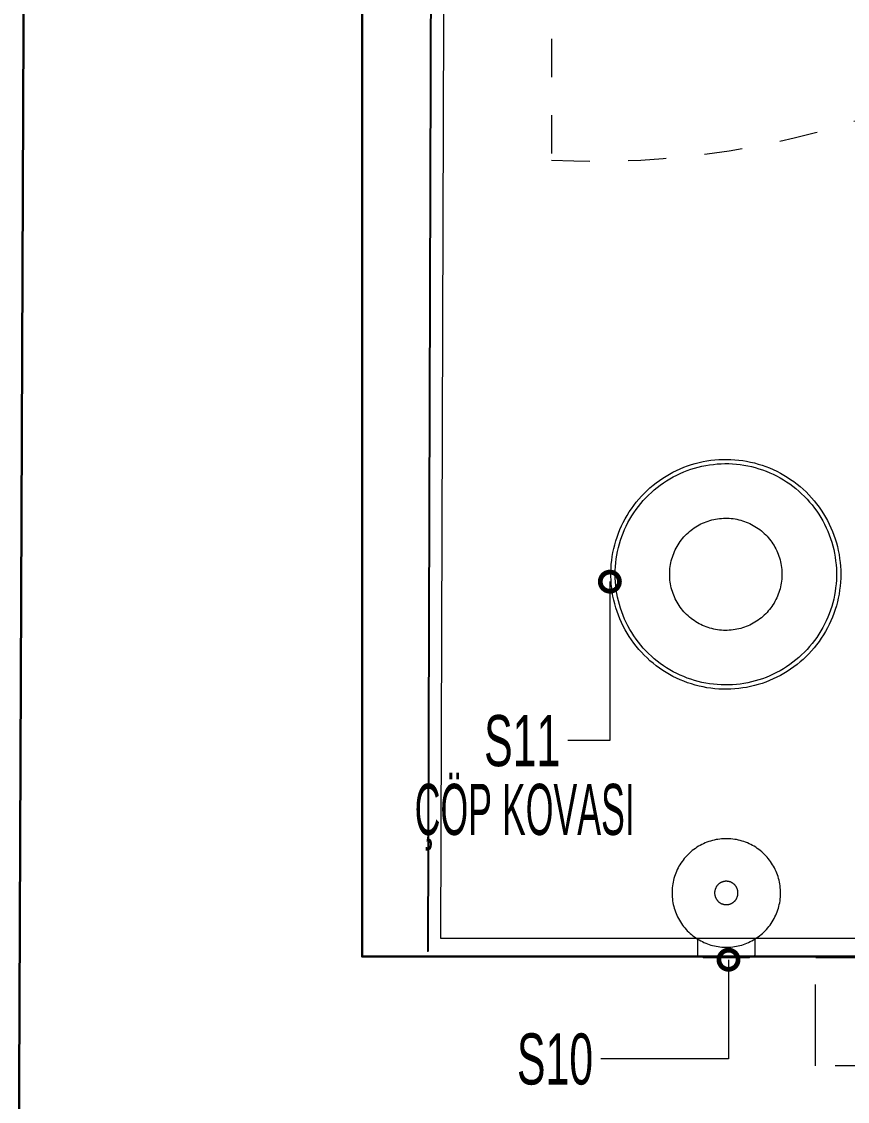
# Model space of a CAD drawing. Header units: centimetres. Extents: x 5488 to 20269, y -31398 to -19684.
# Drawn here: x 18736.6 to 18801.3, y -23208.1 to -23123.5 of the extents above; entities that cross this region are included whole.
import ezdxf
from ezdxf import colors
from ezdxf.entities.mleader import LeaderData, LeaderLine
from ezdxf.math import Vec2, Vec3

# ---------------------------------------------------------------- set-up
doc = ezdxf.new("R2010")
doc.units = ezdxf.units.CM
doc.linetypes.add('2202_Autoban_Istinye Park_Food Hall_Yerlesim_Plan_Altlik$0$2202_Autoban_Istinye Park_Food Hall_PLAN_altlik_20220517$0$2202_Autoban_Istinye Park_Food Hall_PLAN_altlik_20220506$0$HIDDEN', pattern=[9.525, 6.35, -3.175])
doc.linetypes.add('XKITLINE02', pattern=[4, 2, -2])
for name, color, linetype, lineweight in [('xxx_Auto_Duvar_Duvar Plan Kesit', 7, 'Continuous', 30), ('xxx_Auto_Kaplama_Ahşap', 34, 'Continuous', 0), ('xxx_Auto_Kaplama_Seramik', 182, 'Continuous', 13), ('xxx_Auto_Konstruksiyon_Metal', 141, 'Continuous', 0), ('xxx_Auto_SIGN_GENERAL', 51, 'Continuous', 0), ('xxx_Auto_Tefris_Tefris', 32, 'Continuous', 15)]:
    doc.layers.add(name, color=color, linetype=linetype, lineweight=lineweight)
doc.styles.add('AUTOBAN', font='')
doc.styles.add('ROMANS', font='romans')
doc.styles.get('AUTOBAN').set_extended_font_data('Helvetica Normal Tr')

# ---------------------------------------------------------------- blocks, each defined once
blk = doc.blocks.new('A$Cd4c68676')
blk.add_lwpolyline([(128.038, -143.518), (133.718, -143.518), (128.038, -143.518), (127.634, -272.389), (127.634, -272.389)])
at = {"layer": 'xxx_Auto_Kaplama_Ahşap', "color": 8, "linetype": 'XKITLINE02', "ltscale": 1.5, "true_color": 0x808080}
blk.add_lwpolyline([(137.313, -140.953), (137.313, -210.453, 0.443945), (207.209, -140.953)], format="xyb", dxfattribs=at)
at = {"layer": 'xxx_Auto_Kaplama_Seramik'}
for points in [[(129.034, -143.517), (128.637, -271.389)], [(128.637, -271.389), (230.908, -271.387)]]:
    blk.add_lwpolyline(points, dxfattribs=at)
blk = doc.blocks.new('_DotSmall')
at = {"color": 0, "linetype": 'ByBlock', "const_width": 0.5}
blk.add_lwpolyline([(-0.0625, 0, 1), (0.0625, 0, 1)], format="xyb", close=True, dxfattribs=at)
blk = doc.blocks.new('x2202_Autoban_Istinye Park_Food Hall_PLAN_altlik_20220517$0$2202_Autoban_Istinye Park_Food Hall_PLAN_altlik_20220506$0$S11_plan')
for p, q in [((-1.79, 0), (1.79, 0)), ((1.79, 0), (1.792, 0)), ((-2.25, -0.19), (-2.249, -0.185)), ((-2.25, -0.195), (-2.25, -0.19)), ((-2.25, -0.2), (-2.25, -0.195)), ((-2.25, -1.444), (-2.25, -0.2)), ((-2.249, -0.18), (-2.248, -0.175)), ((-2.249, -0.185), (-2.249, -0.18)), ((-2.248, -0.175), (-2.247, -0.169)), ((-2.247, -0.169), (-2.246, -0.164)), ((-2.246, -0.164), (-2.244, -0.16)), ((-2.244, -0.16), (-2.243, -0.155)), ((-2.243, -0.155), (-2.241, -0.15)), ((-2.241, -0.15), (-2.24, -0.145)), ((-2.24, -0.145), (-2.238, -0.14)), ((-2.238, -0.14), (-2.235, -0.136)), ((-2.235, -0.136), (-2.233, -0.131)), ((-2.233, -0.131), (-2.231, -0.126)), ((-2.231, -0.126), (-2.228, -0.122)), ((-2.228, -0.122), (-2.225, -0.118)), ((-2.225, -0.118), (-2.223, -0.113)), ((-2.223, -0.113), (-2.22, -0.109)), ((-2.22, -0.109), (-2.216, -0.105)), ((-2.216, -0.105), (-2.213, -0.101)), ((-2.213, -0.101), (-2.21, -0.098)), ((-2.21, -0.098), (-2.206, -0.094)), ((-2.206, -0.094), (-2.202, -0.09)), ((-2.202, -0.09), (-2.199, -0.087)), ((-2.199, -0.087), (-2.195, -0.084)), ((-2.195, -0.084), (-2.191, -0.08)), ((-2.191, -0.08), (-2.187, -0.077)), ((-2.187, -0.077), (-2.182, -0.075)), ((-2.182, -0.075), (-2.178, -0.072)), ((-2.178, -0.072), (-2.174, -0.069)), ((-2.174, -0.069), (-2.169, -0.067)), ((-2.169, -0.067), (-2.164, -0.065)), ((-2.164, -0.065), (-2.16, -0.062)), ((-2.16, -0.062), (-2.155, -0.06)), ((-2.155, -0.06), (-2.15, -0.059)), ((-2.15, -0.059), (-2.145, -0.057)), ((-2.145, -0.057), (-2.14, -0.056)), ((-2.14, -0.056), (-2.136, -0.054)), ((-2.136, -0.054), (-2.131, -0.053)), ((-2.131, -0.053), (-2.125, -0.052)), ((-2.125, -0.052), (-2.12, -0.051)), ((-2.12, -0.051), (-2.115, -0.051)), ((-2.115, -0.051), (-2.11, -0.05)), ((-2.11, -0.05), (-2.105, -0.05)), ((-2.105, -0.05), (-2.1, -0.05)), ((-2.1, -0.05), (2.1, -0.05)), ((-1.84, -0.042), (-1.839, -0.041)), ((-1.84, -0.044), (-1.84, -0.042)), ((-1.84, -0.046), (-1.84, -0.044)), ((-1.84, -0.047), (-1.84, -0.046)), ((-1.84, -0.049), (-1.84, -0.047)), ((-1.84, -0.05), (-1.84, -0.049)), ((-1.839, -0.037), (-1.838, -0.036)), ((-1.839, -0.039), (-1.839, -0.037)), ((-1.839, -0.041), (-1.839, -0.039)), ((-1.838, -0.034), (-1.837, -0.032)), ((-1.838, -0.036), (-1.838, -0.034)), ((-1.837, -0.032), (-1.836, -0.031)), ((-1.836, -0.029), (-1.835, -0.028)), ((-1.836, -0.031), (-1.836, -0.029)), ((-1.835, -0.028), (-1.834, -0.026)), ((-1.834, -0.026), (-1.833, -0.024)), ((-1.833, -0.024), (-1.832, -0.023)), ((-1.832, -0.022), (-1.831, -0.02)), ((-1.832, -0.023), (-1.832, -0.022)), ((-1.831, -0.02), (-1.829, -0.019)), ((-1.829, -0.019), (-1.828, -0.017)), ((-1.828, -0.017), (-1.827, -0.016)), ((-1.827, -0.016), (-1.826, -0.015)), ((-1.826, -0.015), (-1.825, -0.014)), ((-1.825, -0.014), (-1.824, -0.013)), ((-1.824, -0.013), (-1.822, -0.011)), ((-1.822, -0.011), (-1.821, -0.01)), ((-1.821, -0.01), (-1.819, -0.009)), ((-1.819, -0.009), (-1.818, -0.008)), ((-1.818, -0.008), (-1.817, -0.007)), ((-1.817, -0.007), (-1.815, -0.007)), ((-1.815, -0.007), (-1.814, -0.006)), ((-1.814, -0.006), (-1.812, -0.005)), ((-1.812, -0.005), (-1.811, -0.004)), ((-1.811, -0.004), (-1.809, -0.004)), ((-1.809, -0.004), (-1.807, -0.003)), ((-1.807, -0.003), (-1.806, -0.002)), ((-1.806, -0.002), (-1.804, -0.002)), ((-1.804, -0.002), (-1.802, -0.001)), ((-1.802, -0.001), (-1.801, -0.001)), ((-1.801, -0.001), (-1.799, -0.001)), ((-1.799, -0.001), (-1.797, 0)), ((-1.797, 0), (-1.796, 0)), ((-1.796, 0), (-1.794, 0)), ((-1.794, 0), (-1.792, 0)), ((-1.792, 0), (-1.79, 0)), ((-0.645, -0.849), (-0.503, -0.83)), ((-0.503, -0.83), (-0.359, -0.815)), ((-0.359, -0.815), (-0.216, -0.805)), ((-0.216, -0.805), (-0.072, -0.801)), ((-0.072, -0.801), (0.072, -0.801)), ((0.072, -0.801), (0.216, -0.805)), ((0.216, -0.805), (0.359, -0.815)), ((0.359, -0.815), (0.503, -0.83)), ((0.503, -0.83), (0.645, -0.849)), ((1.792, 0), (1.794, 0)), ((1.794, 0), (1.796, 0)), ((1.796, 0), (1.797, 0)), ((1.797, 0), (1.799, -0.001)), ((1.799, -0.001), (1.801, -0.001)), ((1.801, -0.001), (1.802, -0.001)), ((1.802, -0.001), (1.804, -0.002)), ((1.804, -0.002), (1.806, -0.002)), ((1.806, -0.002), (1.807, -0.003)), ((1.807, -0.003), (1.809, -0.004)), ((1.809, -0.004), (1.811, -0.004)), ((1.811, -0.004), (1.812, -0.005)), ((1.812, -0.005), (1.814, -0.006)), ((1.814, -0.006), (1.815, -0.007)), ((1.815, -0.007), (1.817, -0.007)), ((1.817, -0.007), (1.818, -0.008)), ((1.818, -0.008), (1.819, -0.009)), ((1.819, -0.009), (1.821, -0.01)), ((1.821, -0.01), (1.822, -0.011)), ((1.822, -0.011), (1.824, -0.013)), ((1.824, -0.013), (1.825, -0.014)), ((1.825, -0.014), (1.826, -0.015)), ((1.826, -0.015), (1.827, -0.016)), ((1.827, -0.016), (1.828, -0.017)), ((1.828, -0.017), (1.829, -0.019)), ((1.829, -0.019), (1.831, -0.02)), ((1.831, -0.02), (1.832, -0.022)), ((1.832, -0.022), (1.832, -0.023)), ((1.832, -0.023), (1.833, -0.024)), ((1.833, -0.024), (1.834, -0.026)), ((1.834, -0.026), (1.835, -0.028)), ((1.835, -0.028), (1.836, -0.029)), ((1.836, -0.029), (1.836, -0.031)), ((1.836, -0.031), (1.837, -0.032)), ((1.837, -0.032), (1.838, -0.034)), ((1.838, -0.034), (1.838, -0.036)), ((1.838, -0.036), (1.839, -0.037)), ((1.839, -0.037), (1.839, -0.039)), ((1.839, -0.039), (1.839, -0.041)), ((1.839, -0.041), (1.84, -0.042)), ((1.84, -0.042), (1.84, -0.044)), ((1.84, -0.044), (1.84, -0.046)), ((1.84, -0.046), (1.84, -0.047)), ((1.84, -0.047), (1.84, -0.049)), ((1.84, -0.049), (1.84, -0.05)), ((2.1, -0.05), (2.105, -0.05)), ((2.105, -0.05), (2.11, -0.05)), ((2.11, -0.05), (2.115, -0.051)), ((2.115, -0.051), (2.12, -0.051)), ((2.12, -0.051), (2.125, -0.052)), ((2.125, -0.052), (2.131, -0.053)), ((2.131, -0.053), (2.136, -0.054)), ((2.136, -0.054), (2.14, -0.056)), ((2.14, -0.056), (2.145, -0.057)), ((2.145, -0.057), (2.15, -0.059)), ((2.15, -0.059), (2.155, -0.06)), ((2.155, -0.06), (2.16, -0.062)), ((2.16, -0.062), (2.164, -0.065)), ((2.164, -0.065), (2.169, -0.067)), ((2.169, -0.067), (2.174, -0.069)), ((2.174, -0.069), (2.178, -0.072)), ((2.178, -0.072), (2.182, -0.075)), ((2.182, -0.075), (2.187, -0.077)), ((2.187, -0.077), (2.191, -0.08)), ((2.191, -0.08), (2.195, -0.084)), ((2.195, -0.084), (2.199, -0.087)), ((2.199, -0.087), (2.202, -0.09)), ((2.202, -0.09), (2.206, -0.094)), ((2.206, -0.094), (2.21, -0.098)), ((2.21, -0.098), (2.213, -0.101)), ((2.213, -0.101), (2.216, -0.105)), ((2.216, -0.105), (2.22, -0.109)), ((2.22, -0.109), (2.223, -0.113)), ((2.223, -0.113), (2.225, -0.118)), ((2.225, -0.118), (2.228, -0.122)), ((2.228, -0.122), (2.231, -0.126)), ((2.231, -0.126), (2.233, -0.131)), ((2.233, -0.131), (2.235, -0.136)), ((2.235, -0.136), (2.238, -0.14)), ((2.238, -0.14), (2.24, -0.145)), ((2.24, -0.145), (2.241, -0.15)), ((2.241, -0.15), (2.243, -0.155)), ((2.243, -0.155), (2.244, -0.16)), ((2.244, -0.16), (2.246, -0.164)), ((2.246, -0.164), (2.247, -0.169)), ((2.247, -0.169), (2.248, -0.175)), ((2.248, -0.175), (2.249, -0.18)), ((2.249, -0.18), (2.249, -0.185)), ((2.249, -0.185), (2.25, -0.19)), ((2.25, -0.19), (2.25, -0.195)), ((2.25, -0.195), (2.25, -0.2)), ((2.25, -0.2), (2.25, -1.444)), ((-2.612, -1.698), (-2.494, -1.609)), ((-2.494, -1.609), (-2.374, -1.525)), ((-2.374, -1.525), (-2.25, -1.444)), ((-2.25, -1.444), (-2.13, -1.372)), ((-2.13, -1.372), (-2.004, -1.302)), ((-2.004, -1.302), (-1.876, -1.237)), ((-1.876, -1.237), (-1.746, -1.175)), ((-1.746, -1.175), (-1.614, -1.118)), ((-1.614, -1.118), (-1.48, -1.066)), ((-1.48, -1.066), (-1.344, -1.018)), ((-1.344, -1.018), (-1.207, -0.975)), ((-1.207, -0.975), (-1.068, -0.936)), ((-1.068, -0.936), (-0.928, -0.903)), ((-0.928, -0.903), (-0.787, -0.874)), ((-0.787, -0.874), (-0.645, -0.849)), ((0.645, -0.849), (0.787, -0.874)), ((0.787, -0.874), (0.928, -0.903)), ((0.928, -0.903), (1.068, -0.936)), ((1.068, -0.936), (1.207, -0.975)), ((1.207, -0.975), (1.344, -1.018)), ((1.344, -1.018), (1.48, -1.066)), ((1.48, -1.066), (1.614, -1.118)), ((1.614, -1.118), (1.746, -1.175)), ((1.746, -1.175), (1.876, -1.237)), ((1.876, -1.237), (2.004, -1.302)), ((2.004, -1.302), (2.13, -1.372)), ((2.13, -1.372), (2.169, -1.397)), ((2.169, -1.397), (2.209, -1.421)), ((2.209, -1.421), (2.25, -1.444)), ((2.25, -1.444), (2.374, -1.525)), ((2.374, -1.525), (2.494, -1.609)), ((2.494, -1.609), (2.612, -1.698)), ((-3.431, -2.541), (-3.342, -2.424)), ((-3.342, -2.424), (-3.248, -2.31)), ((-3.248, -2.31), (-3.152, -2.199)), ((-3.152, -2.199), (-3.051, -2.091)), ((-3.051, -2.091), (-2.946, -1.987)), ((-2.946, -1.987), (-2.838, -1.887)), ((-2.838, -1.887), (-2.727, -1.79)), ((-2.727, -1.79), (-2.612, -1.698)), ((2.612, -1.698), (2.727, -1.79)), ((2.727, -1.79), (2.838, -1.887)), ((2.838, -1.887), (2.946, -1.987)), ((2.946, -1.987), (3.051, -2.091)), ((3.051, -2.091), (3.152, -2.199)), ((3.152, -2.199), (3.248, -2.31)), ((3.248, -2.31), (3.342, -2.424)), ((3.342, -2.424), (3.431, -2.541)), ((-3.933, -3.44), (-3.875, -3.304)), ((-3.875, -3.304), (-3.812, -3.171)), ((-3.812, -3.171), (-3.745, -3.04)), ((-3.745, -3.04), (-3.673, -2.911)), ((-3.673, -2.911), (-3.596, -2.785)), ((-3.596, -2.785), (-3.516, -2.662)), ((-3.516, -2.662), (-3.431, -2.541)), ((3.431, -2.541), (3.516, -2.662)), ((3.516, -2.662), (3.596, -2.785)), ((3.596, -2.785), (3.673, -2.911)), ((3.673, -2.911), (3.745, -3.04)), ((3.745, -3.04), (3.812, -3.171)), ((3.812, -3.171), (3.875, -3.304)), ((3.875, -3.304), (3.933, -3.44)), ((-4.181, -4.287), (-4.152, -4.142)), ((-4.152, -4.142), (-4.118, -3.999)), ((-4.118, -3.999), (-4.079, -3.857)), ((-4.079, -3.857), (-4.035, -3.716)), ((-4.035, -3.716), (-3.987, -3.577)), ((-3.987, -3.577), (-3.933, -3.44)), ((-0.42, -4.237), (-0.392, -4.223)), ((-0.392, -4.223), (-0.363, -4.21)), ((-0.363, -4.21), (-0.334, -4.198)), ((-0.334, -4.198), (-0.304, -4.187)), ((-0.304, -4.187), (-0.274, -4.177)), ((-0.274, -4.177), (-0.243, -4.168)), ((-0.243, -4.168), (-0.212, -4.16)), ((-0.212, -4.16), (-0.181, -4.153)), ((-0.181, -4.153), (-0.15, -4.147)), ((-0.15, -4.147), (-0.119, -4.143)), ((-0.119, -4.143), (-0.087, -4.139)), ((-0.087, -4.139), (-0.056, -4.137)), ((-0.056, -4.137), (-0.024, -4.135)), ((-0.024, -4.135), (0.008, -4.135)), ((0.008, -4.135), (0.04, -4.136)), ((0.04, -4.136), (0.071, -4.138)), ((0.071, -4.138), (0.103, -4.141)), ((0.103, -4.141), (0.135, -4.145)), ((0.135, -4.145), (0.166, -4.15)), ((0.166, -4.15), (0.197, -4.156)), ((0.197, -4.156), (0.228, -4.164)), ((0.228, -4.164), (0.258, -4.172)), ((0.258, -4.172), (0.289, -4.182)), ((0.289, -4.182), (0.319, -4.192)), ((0.319, -4.192), (0.348, -4.204)), ((0.348, -4.204), (0.377, -4.216)), ((0.377, -4.216), (0.406, -4.23)), ((3.933, -3.44), (3.987, -3.577)), ((3.987, -3.577), (4.035, -3.716)), ((4.035, -3.716), (4.079, -3.857)), ((4.079, -3.857), (4.118, -3.999)), ((4.118, -3.999), (4.152, -4.142)), ((4.152, -4.142), (4.181, -4.287)), ((-4.25, -5.02), (-4.246, -4.872)), ((-4.248, -5.167), (-4.25, -5.02)), ((-4.246, -4.872), (-4.238, -4.725)), ((-4.238, -4.725), (-4.224, -4.578)), ((-4.224, -4.578), (-4.205, -4.432)), ((-4.205, -4.432), (-4.181, -4.287)), ((-0.915, -5.034), (-0.914, -5.002)), ((-0.915, -5.066), (-0.915, -5.034)), ((-0.914, -5.098), (-0.915, -5.066)), ((-0.914, -5.002), (-0.912, -4.971)), ((-0.912, -4.971), (-0.908, -4.939)), ((-0.908, -4.939), (-0.904, -4.908)), ((-0.904, -4.908), (-0.898, -4.876)), ((-0.898, -4.876), (-0.892, -4.845)), ((-0.892, -4.845), (-0.884, -4.814)), ((-0.884, -4.814), (-0.875, -4.784)), ((-0.875, -4.784), (-0.866, -4.754)), ((-0.866, -4.754), (-0.855, -4.724)), ((-0.855, -4.724), (-0.843, -4.694)), ((-0.843, -4.694), (-0.83, -4.665)), ((-0.83, -4.665), (-0.816, -4.637)), ((-0.816, -4.637), (-0.802, -4.609)), ((-0.802, -4.609), (-0.786, -4.581)), ((-0.786, -4.581), (-0.769, -4.554)), ((-0.769, -4.554), (-0.751, -4.528)), ((-0.751, -4.528), (-0.733, -4.502)), ((-0.733, -4.502), (-0.713, -4.477)), ((-0.713, -4.477), (-0.693, -4.452)), ((-0.693, -4.452), (-0.672, -4.429)), ((-0.672, -4.429), (-0.65, -4.406)), ((-0.65, -4.406), (-0.627, -4.384)), ((-0.627, -4.384), (-0.604, -4.362)), ((-0.604, -4.362), (-0.579, -4.342)), ((-0.579, -4.342), (-0.554, -4.322)), ((-0.554, -4.322), (-0.529, -4.303)), ((-0.529, -4.303), (-0.503, -4.285)), ((-0.503, -4.285), (-0.476, -4.268)), ((-0.476, -4.268), (-0.448, -4.252)), ((-0.448, -4.252), (-0.42, -4.237)), ((0.406, -4.23), (0.434, -4.245)), ((0.434, -4.245), (0.462, -4.26)), ((0.462, -4.26), (0.489, -4.277)), ((0.489, -4.277), (0.516, -4.294)), ((0.516, -4.294), (0.542, -4.313)), ((0.542, -4.313), (0.567, -4.332)), ((0.567, -4.332), (0.592, -4.352)), ((0.592, -4.352), (0.615, -4.373)), ((0.615, -4.373), (0.639, -4.395)), ((0.639, -4.395), (0.661, -4.417)), ((0.661, -4.417), (0.682, -4.441)), ((0.682, -4.441), (0.703, -4.465)), ((0.703, -4.465), (0.723, -4.489)), ((0.723, -4.489), (0.742, -4.515)), ((0.742, -4.515), (0.76, -4.541)), ((0.76, -4.541), (0.777, -4.568)), ((0.777, -4.568), (0.794, -4.595)), ((0.794, -4.595), (0.809, -4.623)), ((0.809, -4.623), (0.823, -4.651)), ((0.823, -4.651), (0.837, -4.68)), ((0.837, -4.68), (0.849, -4.709)), ((0.849, -4.709), (0.86, -4.739)), ((0.86, -4.739), (0.871, -4.769)), ((0.871, -4.769), (0.88, -4.799)), ((0.88, -4.799), (0.888, -4.83)), ((0.888, -4.83), (0.895, -4.861)), ((0.895, -4.861), (0.901, -4.892)), ((0.901, -4.892), (0.906, -4.923)), ((0.906, -4.923), (0.91, -4.955)), ((0.91, -4.955), (0.913, -4.987)), ((0.913, -4.987), (0.914, -5.018)), ((0.914, -5.018), (0.915, -5.05)), ((0.915, -5.05), (0.914, -5.082)), ((4.181, -4.287), (4.205, -4.432)), ((4.205, -4.432), (4.224, -4.578)), ((4.224, -4.578), (4.238, -4.725)), ((4.238, -4.725), (4.246, -4.872)), ((4.246, -4.872), (4.25, -5.02)), ((4.25, -5.02), (4.248, -5.167)), ((-4.242, -5.314), (-4.248, -5.167)), ((-4.23, -5.461), (-4.242, -5.314)), ((-4.213, -5.608), (-4.23, -5.461)), ((-4.191, -5.753), (-4.213, -5.608)), ((-4.165, -5.898), (-4.191, -5.753)), ((-4.133, -6.042), (-4.165, -5.898)), ((-0.912, -5.129), (-0.914, -5.098)), ((-0.908, -5.161), (-0.912, -5.129)), ((-0.904, -5.192), (-0.908, -5.161)), ((-0.898, -5.224), (-0.904, -5.192)), ((-0.892, -5.255), (-0.898, -5.224)), ((-0.884, -5.286), (-0.892, -5.255)), ((-0.875, -5.316), (-0.884, -5.286)), ((-0.866, -5.346), (-0.875, -5.316)), ((-0.855, -5.376), (-0.866, -5.346)), ((-0.843, -5.406), (-0.855, -5.376)), ((-0.83, -5.435), (-0.843, -5.406)), ((-0.816, -5.463), (-0.83, -5.435)), ((-0.802, -5.491), (-0.816, -5.463)), ((-0.786, -5.519), (-0.802, -5.491)), ((-0.769, -5.546), (-0.786, -5.519)), ((-0.751, -5.572), (-0.769, -5.546)), ((-0.733, -5.598), (-0.751, -5.572)), ((-0.713, -5.623), (-0.733, -5.598)), ((-0.693, -5.648), (-0.713, -5.623)), ((-0.672, -5.671), (-0.693, -5.648)), ((-0.65, -5.694), (-0.672, -5.671)), ((-0.627, -5.716), (-0.65, -5.694)), ((-0.604, -5.738), (-0.627, -5.716)), ((-0.579, -5.758), (-0.604, -5.738)), ((-0.554, -5.778), (-0.579, -5.758)), ((-0.529, -5.797), (-0.554, -5.778)), ((-0.503, -5.815), (-0.529, -5.797)), ((-0.476, -5.832), (-0.503, -5.815)), ((-0.448, -5.848), (-0.476, -5.832)), ((-0.42, -5.863), (-0.448, -5.848)), ((-0.392, -5.877), (-0.42, -5.863)), ((-0.363, -5.89), (-0.392, -5.877)), ((-0.334, -5.902), (-0.363, -5.89)), ((-0.304, -5.913), (-0.334, -5.902)), ((-0.274, -5.923), (-0.304, -5.913)), ((0.319, -5.908), (0.289, -5.918)), ((0.348, -5.896), (0.319, -5.908)), ((0.377, -5.884), (0.348, -5.896)), ((0.406, -5.87), (0.377, -5.884)), ((0.434, -5.855), (0.406, -5.87)), ((0.462, -5.84), (0.434, -5.855)), ((0.489, -5.823), (0.462, -5.84)), ((0.516, -5.806), (0.489, -5.823)), ((0.542, -5.787), (0.516, -5.806)), ((0.567, -5.768), (0.542, -5.787)), ((0.592, -5.748), (0.567, -5.768)), ((0.615, -5.727), (0.592, -5.748)), ((0.639, -5.705), (0.615, -5.727)), ((0.661, -5.683), (0.639, -5.705)), ((0.682, -5.659), (0.661, -5.683)), ((0.703, -5.635), (0.682, -5.659)), ((0.723, -5.611), (0.703, -5.635)), ((0.742, -5.585), (0.723, -5.611)), ((0.76, -5.559), (0.742, -5.585)), ((0.777, -5.532), (0.76, -5.559)), ((0.794, -5.505), (0.777, -5.532)), ((0.809, -5.477), (0.794, -5.505)), ((0.823, -5.449), (0.809, -5.477)), ((0.837, -5.42), (0.823, -5.449)), ((0.849, -5.391), (0.837, -5.42)), ((0.86, -5.361), (0.849, -5.391)), ((0.871, -5.331), (0.86, -5.361)), ((0.88, -5.301), (0.871, -5.331)), ((0.888, -5.27), (0.88, -5.301)), ((0.895, -5.239), (0.888, -5.27)), ((0.901, -5.208), (0.895, -5.239)), ((0.906, -5.177), (0.901, -5.208)), ((0.91, -5.145), (0.906, -5.177)), ((0.913, -5.113), (0.91, -5.145)), ((0.914, -5.082), (0.913, -5.113)), ((4.165, -5.898), (4.133, -6.042)), ((4.191, -5.753), (4.165, -5.898)), ((4.213, -5.608), (4.191, -5.753)), ((4.23, -5.461), (4.213, -5.608)), ((4.242, -5.314), (4.23, -5.461)), ((4.248, -5.167), (4.242, -5.314)), ((-4.096, -6.185), (-4.133, -6.042)), ((-4.054, -6.326), (-4.096, -6.185)), ((-4.007, -6.466), (-4.054, -6.326)), ((-3.956, -6.604), (-4.007, -6.466)), ((-3.899, -6.74), (-3.956, -6.604)), ((-3.838, -6.874), (-3.899, -6.74)), ((-0.243, -5.932), (-0.274, -5.923)), ((-0.212, -5.94), (-0.243, -5.932)), ((-0.181, -5.947), (-0.212, -5.94)), ((-0.15, -5.953), (-0.181, -5.947)), ((-0.119, -5.957), (-0.15, -5.953)), ((-0.087, -5.961), (-0.119, -5.957)), ((-0.056, -5.963), (-0.087, -5.961)), ((-0.024, -5.965), (-0.056, -5.963)), ((0.008, -5.965), (-0.024, -5.965)), ((0.04, -5.964), (0.008, -5.965)), ((0.071, -5.962), (0.04, -5.964)), ((0.103, -5.959), (0.071, -5.962)), ((0.135, -5.955), (0.103, -5.959)), ((0.166, -5.95), (0.135, -5.955)), ((0.197, -5.944), (0.166, -5.95)), ((0.228, -5.936), (0.197, -5.944)), ((0.258, -5.928), (0.228, -5.936)), ((0.289, -5.918), (0.258, -5.928)), ((3.899, -6.74), (3.838, -6.874)), ((3.956, -6.604), (3.899, -6.74)), ((4.007, -6.466), (3.956, -6.604)), ((4.054, -6.326), (4.007, -6.466)), ((4.096, -6.185), (4.054, -6.326)), ((4.133, -6.042), (4.096, -6.185)), ((-3.773, -7.006), (-3.838, -6.874)), ((-3.703, -7.136), (-3.773, -7.006)), ((-3.628, -7.263), (-3.703, -7.136)), ((-3.549, -7.388), (-3.628, -7.263)), ((-3.466, -7.509), (-3.549, -7.388)), ((-3.379, -7.628), (-3.466, -7.509)), ((3.466, -7.509), (3.379, -7.628)), ((3.549, -7.388), (3.466, -7.509)), ((3.628, -7.263), (3.549, -7.388)), ((3.703, -7.136), (3.628, -7.263)), ((3.773, -7.006), (3.703, -7.136)), ((3.838, -6.874), (3.773, -7.006)), ((-3.287, -7.744), (-3.379, -7.628)), ((-3.192, -7.856), (-3.287, -7.744)), ((-3.093, -7.965), (-3.192, -7.856)), ((-2.99, -8.07), (-3.093, -7.965)), ((-2.883, -8.172), (-2.99, -8.07)), ((-2.773, -8.27), (-2.883, -8.172)), ((-2.66, -8.365), (-2.773, -8.27)), ((-2.543, -8.455), (-2.66, -8.365)), ((2.66, -8.365), (2.543, -8.455)), ((2.773, -8.27), (2.66, -8.365)), ((2.883, -8.172), (2.773, -8.27)), ((2.99, -8.07), (2.883, -8.172)), ((3.093, -7.965), (2.99, -8.07)), ((3.192, -7.856), (3.093, -7.965)), ((3.287, -7.744), (3.192, -7.856)), ((3.379, -7.628), (3.287, -7.744)), ((-2.424, -8.541), (-2.543, -8.455)), ((-2.301, -8.623), (-2.424, -8.541)), ((-2.176, -8.701), (-2.301, -8.623)), ((-2.048, -8.774), (-2.176, -8.701)), ((-1.918, -8.843), (-2.048, -8.774)), ((-1.785, -8.907), (-1.918, -8.843)), ((-1.65, -8.966), (-1.785, -8.907)), ((-1.514, -9.021), (-1.65, -8.966)), ((-1.375, -9.071), (-1.514, -9.021)), ((-1.235, -9.117), (-1.375, -9.071)), ((-1.093, -9.157), (-1.235, -9.117)), ((-0.95, -9.192), (-1.093, -9.157)), ((-0.806, -9.223), (-0.95, -9.192)), ((-0.661, -9.248), (-0.806, -9.223)), ((-0.515, -9.269), (-0.661, -9.248)), ((-0.368, -9.284), (-0.515, -9.269)), ((-0.221, -9.294), (-0.368, -9.284)), ((-0.074, -9.299), (-0.221, -9.294)), ((0.074, -9.299), (-0.074, -9.299)), ((0.221, -9.294), (0.074, -9.299)), ((0.368, -9.284), (0.221, -9.294)), ((0.515, -9.269), (0.368, -9.284)), ((0.661, -9.248), (0.515, -9.269)), ((0.806, -9.223), (0.661, -9.248)), ((0.95, -9.192), (0.806, -9.223)), ((1.093, -9.157), (0.95, -9.192)), ((1.235, -9.117), (1.093, -9.157)), ((1.375, -9.071), (1.235, -9.117)), ((1.514, -9.021), (1.375, -9.071)), ((1.65, -8.966), (1.514, -9.021)), ((1.785, -8.907), (1.65, -8.966)), ((1.918, -8.843), (1.785, -8.907)), ((2.048, -8.774), (1.918, -8.843)), ((2.176, -8.701), (2.048, -8.774)), ((2.301, -8.623), (2.176, -8.701)), ((2.424, -8.541), (2.301, -8.623)), ((2.543, -8.455), (2.424, -8.541))]:
    blk.add_line(p, q)
blk = doc.blocks.new('x2202_Autoban_Istinye Park_Food Hall_PLAN_altlik_20220517$0$2202_Autoban_Istinye Park_Food Hall_PLAN_altlik_20220506$0$S12_plan')
for p, q in [((-2.766, 8.526), (-3.062, 8.425)), ((-2.467, 8.617), (-2.766, 8.526)), ((-2.165, 8.697), (-2.467, 8.617)), ((-1.861, 8.767), (-2.165, 8.697)), ((-1.644, 8.469), (-1.939, 8.407)), ((-1.554, 8.827), (-1.861, 8.767)), ((-1.348, 8.521), (-1.644, 8.469)), ((-1.246, 8.875), (-1.554, 8.827)), ((-1.05, 8.562), (-1.348, 8.521)), ((-0.936, 8.913), (-1.246, 8.875)), ((-0.751, 8.594), (-1.05, 8.562)), ((-0.624, 8.94), (-0.936, 8.913)), ((-0.451, 8.615), (-0.751, 8.594)), ((-0.312, 8.956), (-0.624, 8.94)), ((-0.15, 8.625), (-0.451, 8.615)), ((0, 8.962), (-0.312, 8.956)), ((0.15, 8.625), (-0.15, 8.625)), ((0.312, 8.956), (0, 8.962)), ((0.451, 8.615), (0.15, 8.625)), ((0.624, 8.94), (0.312, 8.956)), ((0.751, 8.594), (0.451, 8.615)), ((0.936, 8.913), (0.624, 8.94)), ((1.05, 8.562), (0.751, 8.594)), ((1.246, 8.875), (0.936, 8.913)), ((1.348, 8.521), (1.05, 8.562)), ((1.554, 8.827), (1.246, 8.875)), ((1.644, 8.469), (1.348, 8.521)), ((1.861, 8.767), (1.554, 8.827)), ((1.939, 8.407), (1.644, 8.469)), ((2.165, 8.697), (1.861, 8.767)), ((2.467, 8.617), (2.165, 8.697)), ((2.766, 8.526), (2.467, 8.617)), ((3.062, 8.425), (2.766, 8.526)), ((-4.746, 7.609), (-5.008, 7.44)), ((-4.477, 7.769), (-4.746, 7.609)), ((-4.204, 7.92), (-4.477, 7.769)), ((-3.925, 8.061), (-4.204, 7.92)), ((-3.913, 7.692), (-4.179, 7.552)), ((-3.642, 8.192), (-3.925, 8.061)), ((-3.643, 7.823), (-3.913, 7.692)), ((-3.368, 7.945), (-3.643, 7.823)), ((-3.354, 8.314), (-3.642, 8.192)), ((-3.089, 8.057), (-3.368, 7.945)), ((-3.062, 8.425), (-3.354, 8.314)), ((-2.806, 8.159), (-3.089, 8.057)), ((-2.52, 8.252), (-2.806, 8.159)), ((-2.23, 8.334), (-2.52, 8.252)), ((-1.939, 8.407), (-2.23, 8.334)), ((2.23, 8.334), (1.939, 8.407)), ((2.52, 8.252), (2.23, 8.334)), ((2.806, 8.159), (2.52, 8.252)), ((3.089, 8.057), (2.806, 8.159)), ((3.354, 8.314), (3.062, 8.425)), ((3.368, 7.945), (3.089, 8.057)), ((3.642, 8.192), (3.354, 8.314)), ((3.643, 7.823), (3.368, 7.945)), ((3.925, 8.061), (3.642, 8.192)), ((3.913, 7.692), (3.643, 7.823)), ((4.179, 7.552), (3.913, 7.692)), ((4.204, 7.92), (3.925, 8.061)), ((4.477, 7.769), (4.204, 7.92)), ((4.746, 7.609), (4.477, 7.769)), ((5.008, 7.44), (4.746, 7.609)), ((-5.758, 6.878), (-5.995, 6.674)), ((-5.515, 7.074), (-5.758, 6.878)), ((-5.265, 7.261), (-5.515, 7.074)), ((-5.19, 6.9), (-5.427, 6.716)), ((-5.008, 7.44), (-5.265, 7.261)), ((-4.946, 7.076), (-5.19, 6.9)), ((-4.696, 7.244), (-4.946, 7.076)), ((-4.44, 7.402), (-4.696, 7.244)), ((-4.179, 7.552), (-4.44, 7.402)), ((4.44, 7.402), (4.179, 7.552)), ((4.696, 7.244), (4.44, 7.402)), ((4.946, 7.076), (4.696, 7.244)), ((5.19, 6.9), (4.946, 7.076)), ((5.265, 7.261), (5.008, 7.44)), ((5.427, 6.716), (5.19, 6.9)), ((5.515, 7.074), (5.265, 7.261)), ((5.758, 6.879), (5.515, 7.074)), ((5.995, 6.675), (5.758, 6.879)), ((-6.66, 6.015), (-6.866, 5.78)), ((-6.446, 6.242), (-6.66, 6.015)), ((-6.224, 6.462), (-6.446, 6.242)), ((-6.1, 6.115), (-6.31, 5.9)), ((-5.995, 6.674), (-6.224, 6.462)), ((-5.883, 6.323), (-6.1, 6.115)), ((-5.659, 6.523), (-5.883, 6.323)), ((-5.427, 6.716), (-5.659, 6.523)), ((5.659, 6.523), (5.427, 6.716)), ((5.883, 6.323), (5.659, 6.523)), ((6.1, 6.115), (5.883, 6.323)), ((6.224, 6.462), (5.995, 6.675)), ((6.31, 5.9), (6.1, 6.115)), ((6.446, 6.243), (6.224, 6.462)), ((6.66, 6.015), (6.446, 6.243)), ((6.866, 5.78), (6.66, 6.015)), ((-7.253, 5.29), (-7.434, 5.035)), ((-7.064, 5.538), (-7.253, 5.29)), ((-6.893, 5.212), (-7.071, 4.969)), ((-6.866, 5.78), (-7.064, 5.538)), ((-6.707, 5.448), (-6.893, 5.212)), ((-6.512, 5.677), (-6.707, 5.448)), ((-6.31, 5.9), (-6.512, 5.677)), ((6.512, 5.677), (6.31, 5.9)), ((6.707, 5.448), (6.512, 5.677)), ((6.893, 5.212), (6.707, 5.448)), ((7.064, 5.538), (6.866, 5.78)), ((7.071, 4.969), (6.893, 5.212)), ((7.254, 5.29), (7.064, 5.538)), ((7.434, 5.035), (7.254, 5.29)), ((-7.921, 4.234), (-8.065, 3.957)), ((-7.768, 4.507), (-7.921, 4.234)), ((-7.606, 4.774), (-7.768, 4.507)), ((-7.434, 5.035), (-7.606, 4.774)), ((-7.401, 4.467), (-7.553, 4.207)), ((-7.241, 4.721), (-7.401, 4.467)), ((-7.071, 4.969), (-7.241, 4.721)), ((-0.983, 4.245), (-1.131, 4.209)), ((-0.834, 4.277), (-0.983, 4.245)), ((-0.684, 4.303), (-0.834, 4.277)), ((-0.533, 4.324), (-0.684, 4.303)), ((-0.381, 4.34), (-0.533, 4.324)), ((-0.229, 4.351), (-0.381, 4.34)), ((-0.076, 4.356), (-0.229, 4.351)), ((0.076, 4.356), (-0.076, 4.356)), ((0.229, 4.351), (0.076, 4.356)), ((0.381, 4.34), (0.229, 4.351)), ((0.533, 4.324), (0.381, 4.34)), ((0.684, 4.303), (0.533, 4.324)), ((0.834, 4.277), (0.684, 4.303)), ((0.983, 4.245), (0.834, 4.277)), ((1.131, 4.209), (0.983, 4.245)), ((7.241, 4.721), (7.071, 4.969)), ((7.401, 4.467), (7.241, 4.721)), ((7.553, 4.207), (7.401, 4.467)), ((7.606, 4.774), (7.434, 5.035)), ((7.768, 4.507), (7.606, 4.774)), ((7.921, 4.235), (7.768, 4.507)), ((8.065, 3.957), (7.921, 4.235)), ((-8.322, 3.388), (-8.436, 3.097)), ((-8.198, 3.675), (-8.322, 3.388)), ((-8.065, 3.957), (-8.198, 3.675)), ((-7.954, 3.399), (-8.068, 3.121)), ((-7.83, 3.673), (-7.954, 3.399)), ((-7.696, 3.942), (-7.83, 3.673)), ((-7.553, 4.207), (-7.696, 3.942)), ((-2.753, 3.388), (-2.87, 3.29)), ((-2.632, 3.481), (-2.753, 3.388)), ((-2.509, 3.57), (-2.632, 3.481)), ((-2.382, 3.655), (-2.509, 3.57)), ((-2.252, 3.736), (-2.382, 3.655)), ((-2.12, 3.812), (-2.252, 3.736)), ((-1.985, 3.883), (-2.12, 3.812)), ((-1.848, 3.949), (-1.985, 3.883)), ((-1.708, 4.011), (-1.848, 3.949)), ((-1.567, 4.068), (-1.708, 4.011)), ((-1.423, 4.12), (-1.567, 4.068)), ((-1.278, 4.167), (-1.423, 4.12)), ((-1.131, 4.209), (-1.278, 4.167)), ((1.278, 4.167), (1.131, 4.209)), ((1.423, 4.12), (1.278, 4.167)), ((1.567, 4.068), (1.423, 4.12)), ((1.708, 4.011), (1.567, 4.068)), ((1.848, 3.949), (1.708, 4.011)), ((1.985, 3.883), (1.848, 3.949)), ((2.12, 3.812), (1.985, 3.883)), ((2.252, 3.736), (2.12, 3.812)), ((2.382, 3.655), (2.252, 3.736)), ((2.509, 3.57), (2.382, 3.655)), ((2.632, 3.481), (2.509, 3.57)), ((2.753, 3.388), (2.632, 3.481)), ((2.87, 3.29), (2.753, 3.388)), ((7.696, 3.942), (7.553, 4.207)), ((7.83, 3.673), (7.696, 3.942)), ((7.954, 3.399), (7.83, 3.673)), ((8.068, 3.121), (7.954, 3.399)), ((8.198, 3.675), (8.065, 3.957)), ((8.322, 3.388), (8.198, 3.675)), ((8.436, 3.097), (8.322, 3.388)), ((-8.54, 2.802), (-8.633, 2.504)), ((-8.436, 3.097), (-8.54, 2.802)), ((-8.268, 2.553), (-8.353, 2.265)), ((-8.173, 2.839), (-8.268, 2.553)), ((-8.068, 3.121), (-8.173, 2.839)), ((-3.496, 2.625), (-3.587, 2.502)), ((-3.402, 2.744), (-3.496, 2.625)), ((-3.303, 2.861), (-3.402, 2.744)), ((-3.201, 2.974), (-3.303, 2.861)), ((-3.094, 3.083), (-3.201, 2.974)), ((-2.984, 3.188), (-3.094, 3.083)), ((-2.87, 3.29), (-2.984, 3.188)), ((2.984, 3.188), (2.87, 3.29)), ((3.094, 3.083), (2.984, 3.188)), ((3.201, 2.974), (3.094, 3.083)), ((3.303, 2.861), (3.201, 2.974)), ((3.402, 2.744), (3.303, 2.861)), ((3.496, 2.625), (3.402, 2.744)), ((3.587, 2.502), (3.496, 2.625)), ((8.173, 2.839), (8.068, 3.121)), ((8.268, 2.553), (8.173, 2.839)), ((8.353, 2.265), (8.268, 2.553)), ((8.54, 2.802), (8.436, 3.097)), ((8.633, 2.504), (8.54, 2.802)), ((-8.789, 1.899), (-8.851, 1.593)), ((-8.716, 2.203), (-8.789, 1.899)), ((-8.633, 2.504), (-8.716, 2.203)), ((-8.428, 1.974), (-8.492, 1.68)), ((-8.353, 2.265), (-8.428, 1.974)), ((-4.034, 1.705), (-4.092, 1.564)), ((-3.971, 1.844), (-4.034, 1.705)), ((-3.904, 1.981), (-3.971, 1.844)), ((-3.831, 2.115), (-3.904, 1.981)), ((-3.754, 2.247), (-3.831, 2.115)), ((-3.673, 2.376), (-3.754, 2.247)), ((-3.587, 2.502), (-3.673, 2.376)), ((3.673, 2.376), (3.587, 2.502)), ((3.754, 2.247), (3.673, 2.376)), ((3.831, 2.115), (3.754, 2.247)), ((3.904, 1.981), (3.831, 2.115)), ((3.971, 1.844), (3.904, 1.981)), ((4.034, 1.705), (3.971, 1.844)), ((4.092, 1.564), (4.034, 1.705)), ((8.428, 1.974), (8.353, 2.265)), ((8.492, 1.68), (8.428, 1.974)), ((8.717, 2.203), (8.633, 2.504)), ((8.789, 1.899), (8.717, 2.203)), ((8.851, 1.593), (8.789, 1.899)), ((-8.943, 0.975), (-8.972, 0.664)), ((-8.902, 1.285), (-8.943, 0.975)), ((-8.851, 1.593), (-8.902, 1.285)), ((-8.591, 1.087), (-8.625, 0.788)), ((-8.547, 1.384), (-8.591, 1.087)), ((-8.492, 1.68), (-8.547, 1.384)), ((-4.275, 0.982), (-4.308, 0.833)), ((-4.237, 1.13), (-4.275, 0.982)), ((-4.194, 1.276), (-4.237, 1.13)), ((-4.145, 1.421), (-4.194, 1.276)), ((-4.092, 1.564), (-4.145, 1.421)), ((4.145, 1.421), (4.092, 1.564)), ((4.194, 1.276), (4.145, 1.421)), ((4.237, 1.13), (4.194, 1.276)), ((4.275, 0.982), (4.237, 1.13)), ((4.308, 0.833), (4.275, 0.982)), ((8.547, 1.384), (8.492, 1.68)), ((8.591, 1.087), (8.547, 1.384)), ((8.625, 0.788), (8.591, 1.087)), ((8.902, 1.285), (8.851, 1.593)), ((8.943, 0.975), (8.902, 1.285)), ((8.973, 0.664), (8.943, 0.975)), ((-8.991, 0.352), (-9, 0.04)), ((-9, 0.04), (-8.997, -0.272)), ((-8.972, 0.664), (-8.991, 0.352)), ((-8.662, 0.187), (-8.664, -0.113)), ((-8.649, 0.488), (-8.662, 0.187)), ((-8.625, 0.788), (-8.649, 0.488)), ((-4.393, 0.076), (-4.395, -0.076)), ((-4.387, 0.229), (-4.393, 0.076)), ((-4.375, 0.381), (-4.387, 0.229)), ((-4.358, 0.532), (-4.375, 0.381)), ((-4.335, 0.683), (-4.358, 0.532)), ((-4.308, 0.833), (-4.335, 0.683)), ((4.335, 0.683), (4.308, 0.833)), ((4.358, 0.532), (4.335, 0.683)), ((4.375, 0.381), (4.358, 0.532)), ((4.387, 0.229), (4.375, 0.381)), ((4.393, 0.076), (4.387, 0.229)), ((4.395, -0.076), (4.393, 0.076)), ((8.649, 0.488), (8.625, 0.788)), ((8.662, 0.187), (8.649, 0.488)), ((8.664, -0.113), (8.662, 0.187)), ((8.992, 0.352), (8.973, 0.664)), ((9, 0.04), (8.992, 0.352)), ((8.997, -0.272), (9, 0.04)), ((-8.997, -0.272), (-8.983, -0.585)), ((-8.983, -0.585), (-8.959, -0.896)), ((-8.664, -0.113), (-8.656, -0.414)), ((-8.656, -0.414), (-8.638, -0.714)), ((-8.638, -0.714), (-8.609, -1.014)), ((-4.395, -0.076), (-4.391, -0.229)), ((-4.391, -0.229), (-4.381, -0.381)), ((-4.381, -0.381), (-4.367, -0.533)), ((-4.367, -0.533), (-4.347, -0.684)), ((-4.347, -0.684), (-4.322, -0.835)), ((-4.322, -0.835), (-4.292, -0.984)), ((4.292, -0.984), (4.322, -0.835)), ((4.322, -0.835), (4.347, -0.684)), ((4.347, -0.684), (4.367, -0.533)), ((4.367, -0.533), (4.381, -0.381)), ((4.381, -0.381), (4.391, -0.229)), ((4.391, -0.229), (4.395, -0.076)), ((8.609, -1.014), (8.638, -0.714)), ((8.638, -0.714), (8.656, -0.414)), ((8.656, -0.414), (8.664, -0.113)), ((8.959, -0.896), (8.983, -0.584)), ((8.983, -0.584), (8.997, -0.272)), ((-8.959, -0.896), (-8.924, -1.206)), ((-8.924, -1.206), (-8.878, -1.515)), ((-8.878, -1.515), (-8.821, -1.823)), ((-8.609, -1.014), (-8.57, -1.312)), ((-8.57, -1.312), (-8.521, -1.608)), ((-8.521, -1.608), (-8.461, -1.903)), ((-4.292, -0.984), (-4.256, -1.133)), ((-4.256, -1.133), (-4.216, -1.28)), ((-4.216, -1.28), (-4.17, -1.425)), ((-4.17, -1.425), (-4.12, -1.569)), ((-4.12, -1.569), (-4.064, -1.711)), ((4.064, -1.711), (4.12, -1.569)), ((4.12, -1.569), (4.17, -1.425)), ((4.17, -1.425), (4.216, -1.28)), ((4.216, -1.28), (4.256, -1.133)), ((4.256, -1.133), (4.292, -0.984)), ((8.461, -1.903), (8.521, -1.608)), ((8.521, -1.608), (8.57, -1.312)), ((8.57, -1.312), (8.609, -1.014)), ((8.821, -1.823), (8.878, -1.515)), ((8.878, -1.515), (8.924, -1.206)), ((8.924, -1.206), (8.959, -0.896)), ((-8.821, -1.823), (-8.754, -2.128)), ((-8.754, -2.128), (-8.676, -2.43)), ((-8.676, -2.43), (-8.588, -2.73)), ((-8.461, -1.903), (-8.392, -2.196)), ((-8.392, -2.196), (-8.312, -2.486)), ((-8.312, -2.486), (-8.222, -2.773)), ((-4.064, -1.711), (-4.003, -1.851)), ((-4.003, -1.851), (-3.938, -1.989)), ((-3.938, -1.989), (-3.868, -2.125)), ((-3.868, -2.125), (-3.793, -2.258)), ((-3.793, -2.258), (-3.714, -2.388)), ((-3.714, -2.388), (-3.63, -2.515)), ((-3.63, -2.515), (-3.542, -2.64)), ((3.542, -2.64), (3.63, -2.515)), ((3.63, -2.515), (3.714, -2.388)), ((3.714, -2.388), (3.793, -2.258)), ((3.793, -2.258), (3.868, -2.125)), ((3.868, -2.125), (3.938, -1.989)), ((3.938, -1.989), (4.003, -1.851)), ((4.003, -1.851), (4.064, -1.711)), ((8.222, -2.773), (8.312, -2.486)), ((8.312, -2.486), (8.392, -2.196)), ((8.392, -2.196), (8.461, -1.903)), ((8.588, -2.73), (8.676, -2.43)), ((8.676, -2.43), (8.754, -2.128)), ((8.754, -2.128), (8.821, -1.823)), ((-8.588, -2.73), (-8.489, -3.026)), ((-8.489, -3.026), (-8.38, -3.319)), ((-8.38, -3.319), (-8.261, -3.608)), ((-8.222, -2.773), (-8.122, -3.056)), ((-8.122, -3.056), (-8.012, -3.337)), ((-8.012, -3.337), (-7.893, -3.613)), ((-3.542, -2.64), (-3.45, -2.761)), ((-3.45, -2.761), (-3.353, -2.879)), ((-3.353, -2.879), (-3.252, -2.994)), ((-3.252, -2.994), (-3.148, -3.105)), ((-3.148, -3.105), (-3.039, -3.212)), ((-3.039, -3.212), (-2.927, -3.316)), ((-2.927, -3.316), (-2.812, -3.416)), ((2.812, -3.416), (2.927, -3.316)), ((2.927, -3.316), (3.039, -3.212)), ((3.039, -3.212), (3.148, -3.105)), ((3.148, -3.105), (3.252, -2.994)), ((3.252, -2.994), (3.353, -2.879)), ((3.353, -2.879), (3.45, -2.761)), ((3.45, -2.761), (3.542, -2.64)), ((7.893, -3.613), (8.012, -3.337)), ((8.012, -3.337), (8.122, -3.056)), ((8.122, -3.056), (8.222, -2.773)), ((8.262, -3.608), (8.381, -3.319)), ((8.381, -3.319), (8.489, -3.026)), ((8.489, -3.026), (8.588, -2.73)), ((-8.261, -3.608), (-8.133, -3.893)), ((-8.133, -3.893), (-7.994, -4.173)), ((-7.994, -4.173), (-7.846, -4.448)), ((-7.893, -3.613), (-7.764, -3.884)), ((-7.764, -3.884), (-7.626, -4.152)), ((-7.626, -4.152), (-7.478, -4.414)), ((-2.812, -3.416), (-2.693, -3.511)), ((-2.693, -3.511), (-2.571, -3.603)), ((-2.571, -3.603), (-2.446, -3.69)), ((-2.446, -3.69), (-2.317, -3.772)), ((-2.317, -3.772), (-2.186, -3.85)), ((-2.186, -3.85), (-2.053, -3.924)), ((-2.053, -3.924), (-1.917, -3.993)), ((-1.917, -3.993), (-1.778, -4.057)), ((-1.778, -4.057), (-1.638, -4.116)), ((-1.638, -4.116), (-1.495, -4.171)), ((-1.495, -4.171), (-1.351, -4.22)), ((-1.351, -4.22), (-1.205, -4.265)), ((1.205, -4.265), (1.351, -4.22)), ((1.351, -4.22), (1.495, -4.171)), ((1.495, -4.171), (1.638, -4.116)), ((1.638, -4.116), (1.778, -4.057)), ((1.778, -4.057), (1.917, -3.993)), ((1.917, -3.993), (2.053, -3.924)), ((2.053, -3.924), (2.186, -3.85)), ((2.186, -3.85), (2.317, -3.772)), ((2.317, -3.772), (2.446, -3.69)), ((2.446, -3.69), (2.571, -3.603)), ((2.571, -3.603), (2.693, -3.511)), ((2.693, -3.511), (2.812, -3.416)), ((7.478, -4.414), (7.626, -4.152)), ((7.626, -4.152), (7.764, -3.884)), ((7.764, -3.884), (7.893, -3.613)), ((7.846, -4.448), (7.994, -4.173)), ((7.994, -4.173), (8.133, -3.893)), ((8.133, -3.893), (8.262, -3.608)), ((-7.846, -4.448), (-7.688, -4.717)), ((-7.688, -4.717), (-7.521, -4.981)), ((-7.521, -4.981), (-7.345, -5.239)), ((-7.478, -4.414), (-7.322, -4.671)), ((-7.322, -4.671), (-7.157, -4.922)), ((-7.157, -4.922), (-6.983, -5.167)), ((-1.205, -4.265), (-1.057, -4.304)), ((-1.057, -4.304), (-0.909, -4.338)), ((-0.909, -4.338), (-0.759, -4.367)), ((-0.759, -4.367), (-0.608, -4.391)), ((-0.608, -4.391), (-0.457, -4.409)), ((-0.457, -4.409), (-0.305, -4.422)), ((-0.305, -4.422), (-0.153, -4.43)), ((-0.153, -4.43), (0, -4.433)), ((0, -4.433), (0.153, -4.43)), ((0.153, -4.43), (0.305, -4.422)), ((0.305, -4.422), (0.457, -4.409)), ((0.457, -4.409), (0.608, -4.391)), ((0.608, -4.391), (0.759, -4.367)), ((0.759, -4.367), (0.909, -4.338)), ((0.909, -4.338), (1.057, -4.304)), ((1.057, -4.304), (1.205, -4.265)), ((6.983, -5.167), (7.157, -4.922)), ((7.157, -4.922), (7.322, -4.671)), ((7.322, -4.671), (7.478, -4.414)), ((7.345, -5.239), (7.521, -4.981)), ((7.521, -4.981), (7.688, -4.717)), ((7.688, -4.717), (7.846, -4.448)), ((-7.345, -5.239), (-7.16, -5.491)), ((-7.16, -5.491), (-6.966, -5.736)), ((-6.983, -5.167), (-6.801, -5.407)), ((-6.966, -5.736), (-6.764, -5.975)), ((-6.801, -5.407), (-6.61, -5.64)), ((-6.61, -5.64), (-6.412, -5.866)), ((-6.412, -5.866), (-6.206, -6.085)), ((6.206, -6.085), (6.412, -5.866)), ((6.412, -5.866), (6.61, -5.64)), ((6.61, -5.64), (6.801, -5.407)), ((6.765, -5.975), (6.966, -5.736)), ((6.801, -5.407), (6.983, -5.167)), ((6.966, -5.736), (7.16, -5.491)), ((7.16, -5.491), (7.345, -5.239)), ((-6.764, -5.975), (-6.554, -6.206)), ((-6.554, -6.206), (-6.336, -6.43)), ((-6.336, -6.43), (-6.11, -6.646)), ((-6.206, -6.085), (-5.992, -6.296)), ((-6.11, -6.646), (-5.877, -6.854)), ((-5.992, -6.296), (-5.772, -6.501)), ((-5.772, -6.501), (-5.544, -6.697)), ((-5.544, -6.697), (-5.309, -6.885)), ((5.309, -6.885), (5.544, -6.697)), ((5.544, -6.697), (5.772, -6.501)), ((5.772, -6.501), (5.992, -6.296)), ((5.878, -6.854), (6.111, -6.646)), ((5.992, -6.296), (6.206, -6.085)), ((6.111, -6.646), (6.336, -6.43)), ((6.336, -6.43), (6.554, -6.206)), ((6.554, -6.206), (6.765, -5.975)), ((-5.877, -6.854), (-5.637, -7.054)), ((-5.637, -7.054), (-5.39, -7.245)), ((-5.39, -7.245), (-5.137, -7.428)), ((-5.309, -6.885), (-5.068, -7.065)), ((-5.137, -7.428), (-4.878, -7.602)), ((-5.068, -7.065), (-4.822, -7.237)), ((-4.878, -7.602), (-4.612, -7.766)), ((-4.822, -7.237), (-4.569, -7.4)), ((-4.569, -7.4), (-4.311, -7.554)), ((-4.311, -7.554), (-4.047, -7.699)), ((4.047, -7.699), (4.311, -7.554)), ((4.311, -7.554), (4.569, -7.4)), ((4.569, -7.4), (4.822, -7.237)), ((4.612, -7.766), (4.878, -7.602)), ((4.822, -7.237), (5.068, -7.065)), ((4.878, -7.602), (5.137, -7.428)), ((5.068, -7.065), (5.309, -6.885)), ((5.137, -7.428), (5.391, -7.245)), ((5.391, -7.245), (5.638, -7.054)), ((5.638, -7.054), (5.878, -6.854)), ((-4.612, -7.766), (-4.341, -7.922)), ((-4.341, -7.922), (-4.065, -8.068)), ((-4.065, -8.068), (-3.784, -8.204)), ((-4.047, -7.699), (-3.779, -7.835)), ((-3.784, -8.204), (-3.498, -8.33)), ((-3.779, -7.835), (-3.506, -7.962)), ((-3.506, -7.962), (-3.229, -8.079)), ((-3.498, -8.33), (-3.208, -8.447)), ((-3.229, -8.079), (-2.948, -8.186)), ((-3.208, -8.447), (-2.914, -8.553)), ((-2.948, -8.186), (-2.663, -8.283)), ((-2.663, -8.283), (-2.375, -8.371)), ((-2.375, -8.371), (-2.085, -8.448)), ((-2.085, -8.448), (-1.792, -8.515)), ((1.792, -8.515), (2.085, -8.448)), ((2.085, -8.448), (2.375, -8.371)), ((2.375, -8.371), (2.663, -8.283)), ((2.663, -8.283), (2.948, -8.186)), ((2.915, -8.553), (3.208, -8.447)), ((2.948, -8.186), (3.229, -8.079)), ((3.208, -8.447), (3.498, -8.33)), ((3.229, -8.079), (3.506, -7.962)), ((3.498, -8.33), (3.784, -8.204)), ((3.506, -7.962), (3.779, -7.835)), ((3.779, -7.835), (4.047, -7.699)), ((3.784, -8.204), (4.065, -8.068)), ((4.065, -8.068), (4.341, -7.922)), ((4.341, -7.922), (4.612, -7.766)), ((-2.914, -8.553), (-2.617, -8.649)), ((-2.617, -8.649), (-2.317, -8.735)), ((-2.317, -8.735), (-2.013, -8.81)), ((-2.013, -8.81), (-1.708, -8.875)), ((-1.792, -8.515), (-1.496, -8.572)), ((-1.708, -8.875), (-1.4, -8.928)), ((-1.496, -8.572), (-1.199, -8.619)), ((-1.4, -8.928), (-1.091, -8.972)), ((-1.199, -8.619), (-0.901, -8.656)), ((-1.091, -8.972), (-0.78, -9.004)), ((-0.901, -8.656), (-0.601, -8.682)), ((-0.78, -9.004), (-0.468, -9.026)), ((-0.601, -8.682), (-0.301, -8.697)), ((-0.468, -9.026), (-0.156, -9.037)), ((-0.301, -8.697), (0, -8.703)), ((-0.156, -9.037), (0.156, -9.037)), ((0, -8.703), (0.301, -8.697)), ((0.156, -9.037), (0.469, -9.026)), ((0.301, -8.697), (0.601, -8.682)), ((0.469, -9.026), (0.78, -9.004)), ((0.601, -8.682), (0.901, -8.656)), ((0.78, -9.004), (1.091, -8.972)), ((0.901, -8.656), (1.199, -8.619)), ((1.091, -8.972), (1.4, -8.928)), ((1.199, -8.619), (1.496, -8.572)), ((1.4, -8.928), (1.708, -8.875)), ((1.496, -8.572), (1.792, -8.515)), ((1.708, -8.875), (2.014, -8.81)), ((2.014, -8.81), (2.317, -8.735)), ((2.317, -8.735), (2.617, -8.649)), ((2.617, -8.649), (2.915, -8.553))]:
    blk.add_line(p, q)
blk = doc.blocks.new('WC TEFRIS')
at = {"layer": 'xxx_Auto_Tefris_Tefris', "linetype": '2202_Autoban_Istinye Park_Food Hall_Yerlesim_Plan_Altlik$0$2202_Autoban_Istinye Park_Food Hall_PLAN_altlik_20220517$0$2202_Autoban_Istinye Park_Food Hall_PLAN_altlik_20220506$0$HIDDEN'}
blk.add_lwpolyline([(-133.637, -2.499), (-87.637, -2.499), (-87.657, -10.979), (-133.657, -10.979)], close=True, dxfattribs=at)
at = {"layer": 'xxx_Auto_Tefris_Tefris', "xscale": -1}
for name, p, rotation in [('x2202_Autoban_Istinye Park_Food Hall_PLAN_altlik_20220517$0$2202_Autoban_Istinye Park_Food Hall_PLAN_altlik_20220506$0$S12_plan', (-140.637, 27.501), 270), ('x2202_Autoban_Istinye Park_Food Hall_PLAN_altlik_20220517$0$2202_Autoban_Istinye Park_Food Hall_PLAN_altlik_20220506$0$S11_plan', (-140.637, -2.499), 180)]:
    blk.add_blockref(name, p, dxfattribs=dict(at, rotation=rotation))
blk = doc.blocks.new('A$C1e03b758')
at = {"layer": 'xxx_Auto_SIGN_GENERAL', "color": 12, "insert": (149.788, -733.01), "char_height": 4, "attachment_point": 5, "line_spacing_factor": 0.75, "style": 'ROMANS'}
blk.add_mtext_dynamic_manual_height_columns('{\\fArial|b0|i0|c162|p34;\\W0.5;ÇÖP KOVASI}', width=17.02363, gutter_width=20, heights=[0], dxfattribs=at)
at = {"layer": 'xxx_Auto_SIGN_GENERAL', "color": 12}
ml = blk.add_multileader_mtext('Standard', dxfattribs=at)
ml.set_content('{\\W0.6;S11}', color=12, style='AUTOBAN')
ml.set_leader_properties()
ml.set_arrow_properties(name='DOTSMALL')
ml.build(insert=Vec2(0, 0))
ml.multileader.update_dxf_attribs({"has_text_frame": 1, "dogleg_length": 2.045, "arrow_head_size": 3})
ctx = ml.context
ctx.base_point, ctx.arrow_head_size, ctx.landing_gap_size, ctx.plane_origin = Vec3(147.287, -727.01), 3, 0.6, Vec3(111.488, -644.317)
ctx.text_align_type = 2
notes = []
notes.append((ctx, [(1, (1, 1, 0), (156.453, -727.01), (-1, 0), 3.281, [(0, [(156.453, -714.564)], 0, [])])]))
ctx.mtext.insert, ctx.mtext.width, ctx.mtext.defined_height, ctx.mtext.alignment, ctx.mtext.flow_direction = Vec3(152.572, -725.01), 4.20155, 4.28, 3, 5
ml = blk.add_multileader_mtext('Standard', dxfattribs=at)
ml.set_content('{\\W0.6;S10}', color=12, style='AUTOBAN')
ml.set_leader_properties()
ml.set_arrow_properties(name='DOTSMALL')
ml.build(insert=Vec2(0, 0))
ml.multileader.update_dxf_attribs({"has_text_frame": 1, "dogleg_length": 2.045, "arrow_head_size": 3})
ctx = ml.context
ctx.base_point, ctx.arrow_head_size, ctx.landing_gap_size, ctx.plane_origin = Vec3(148.828, -751.934), 3, 0.6, Vec3(120.778, -667.241)
ctx.text_align_type = 2
notes.append((ctx, [(1, (1, 1, 0), (165.742, -751.934), (-1, 0), 10, [(0, [(165.742, -744.165)], 0, [])])]))
ctx.mtext.insert, ctx.mtext.width, ctx.mtext.defined_height, ctx.mtext.alignment, ctx.mtext.flow_direction = Vec3(155.142, -749.934), 4.20155, 4.28, 3, 5
for ctx, leaders in notes:
    for number, flags, end, landing, length, lines in leaders:
        leader = LeaderData()
        leader.index, (leader.has_last_leader_line, leader.has_dogleg_vector, leader.attachment_direction) = number, flags
        leader.last_leader_point, leader.dogleg_vector, leader.dogleg_length = Vec3(end), Vec3(landing), length
        for number, points, colour, breaks in lines:
            line = LeaderLine()
            line.index, line.vertices, line.color, line.breaks = number, Vec3.list(points), colors.encode_raw_color(colour), breaks
            leader.lines.append(line)
        ctx.leaders.append(leader)

msp = doc.modelspace()

# ---------------------------------------------------------------- block references
msp.add_blockref('A$Cd4c68676', (18640.77, -22923.935))

# ---------------------------------------------------------------- next in the draw order: linework, layer by layer
at = {"layer": 'xxx_Auto_Duvar_Duvar Plan Kesit'}
for points in [[(18984.527, -22699.975), (18984.535, -23196.751), (18763.253, -23196.751), (18763.253, -22786.717)], [(18736.334, -23225.91), (18738.132, -22786.717), (18764.437, -22786.717)]]:
    msp.add_lwpolyline(points, dxfattribs=at)

# ---------------------------------------------------------------- next in the draw order: block references
at = {"layer": 'xxx_Auto_Kaplama_Ahşap'}
msp.add_blockref('A$C1e03b758', (18626.203, -22452.835), dxfattribs=at)

# ---------------------------------------------------------------- next in the draw order: block references
at = {"layer": 'xxx_Auto_Konstruksiyon_Metal'}
msp.add_blockref('WC TEFRIS', (18932.408, -23194.323), dxfattribs=at)

doc.saveas('drawing.dxf')
